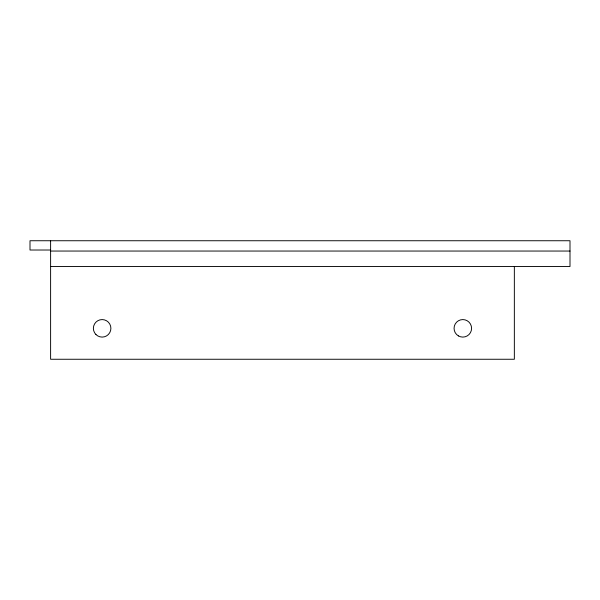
<?xml version="1.0" encoding="UTF-8"?>
<svg xmlns="http://www.w3.org/2000/svg" width="600" height="600" viewBox="0 0 600 600"><rect width="100%" height="100%" fill="white"/><g stroke="black" fill="none" stroke-linecap="round" stroke-linejoin="round"><path stroke-width="0.9" d="M50.61 250.02L30 250.02L30 240.743L570 240.743L570 266.505L50.61 266.505M50.61 251.048L570 251.048M514.35 266.505L514.35 359.257L50.61 359.257L50.61 240.743M458.445 335.925A8.76 8.76 0 0 0 471.585 328.343A8.76 8.76 0 0 0 458.445 320.752A8.76 8.76 0 0 0 458.445 335.925M95.94 334.53A8.76 8.76 0 0 0 110.595 330.608A8.76 8.76 0 0 0 99.87 319.875A8.76 8.76 0 0 0 95.94 334.53"/></g></svg>
